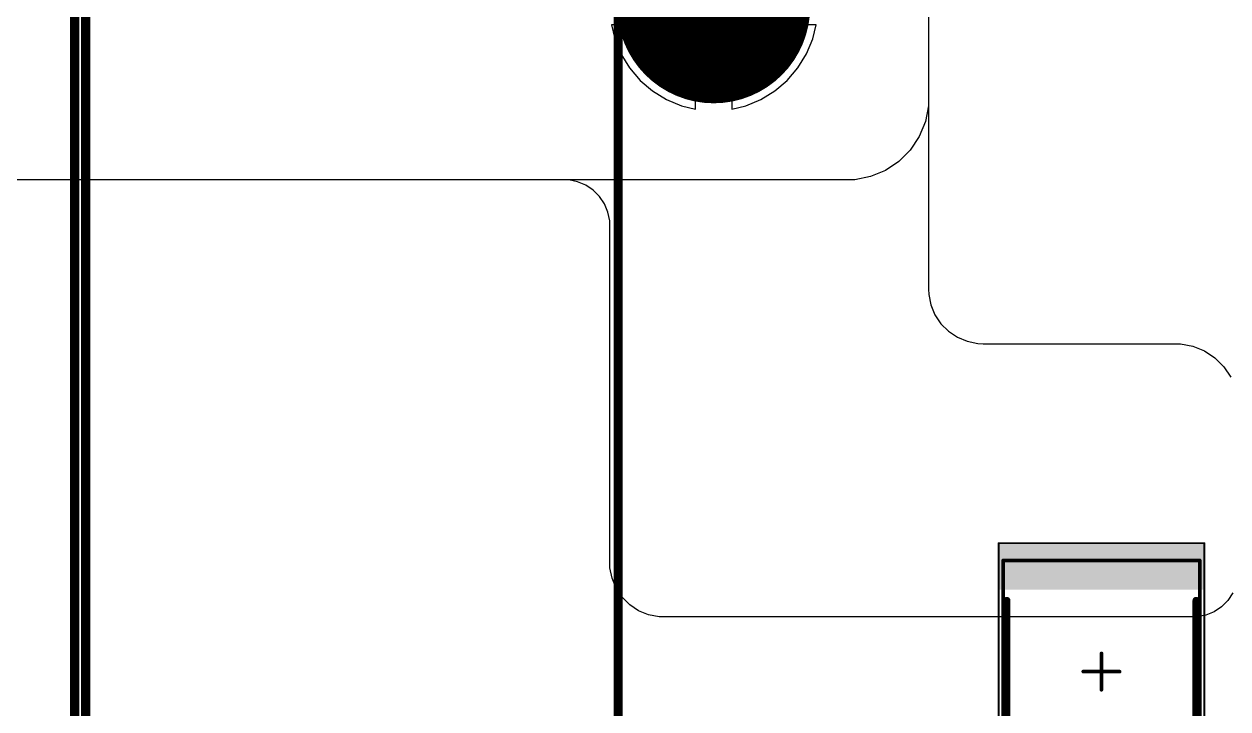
# Model space of a CAD drawing. Header units: millimetres. Extents: x 25 to 183, y 185 to 406.
# Drawn here: x 102.81 to 135.87, y 296.63 to 315.42 of the extents above; entities that cross this region are included whole.
import ezdxf

# ---------------------------------------------------------------- set-up
doc = ezdxf.new("R2010")
doc.units = ezdxf.units.MM
for name, color, linetype in [('BottomLayer', 5, 'Continuous'), ('BottomOverlay', 54, 'Continuous'), ('BottomPaste', 16, 'Continuous'), ('BottomSolder', 6, 'Continuous'), ('Mechanical13', 56, 'Continuous'), ('Mechanical15', 56, 'Continuous'), ('MultiLayer', 9, 'Continuous'), ('PadHoleLayer', 156, 'Continuous'), ('TopLayer', 1, 'Continuous'), ('TopOverlay', 2, 'Continuous'), ('TopSolder', 216, 'Continuous')]:
    doc.layers.add(name, color=color, linetype=linetype)

# ---------------------------------------------------------------- blocks, each defined once
blk = doc.blocks.new('HEAT_SINK_C40_058_VE_1862')
at = {"layer": 'TopOverlay', "const_width": 0.254}
blk.add_lwpolyline([(-17.25, 2), (-17.25, -56)], dxfattribs=at)
blk = doc.blocks.new('HEAT_SINK_C40_058_VE_1863')
at = {"layer": 'BottomLayer', "const_width": 2.55}
blk.add_lwpolyline([(-1.275, 0, 1), (1.275, 0, 1)], format="xyb", close=True, dxfattribs=at)
at = {"layer": 'BottomSolder', "const_width": 2.652}
blk.add_lwpolyline([(-1.326, 0, 1), (1.326, 0, 1)], format="xyb", close=True, dxfattribs=at)
at = {"layer": 'MultiLayer', "const_width": 2.55}
blk.add_lwpolyline([(-1.275, 0, 1), (1.275, 0, 1)], format="xyb", close=True, dxfattribs=at)
at = {"layer": 'PadHoleLayer', "const_width": 1.5}
blk.add_lwpolyline([(-0.75, 0, 1), (0.75, 0, 1)], format="xyb", close=True, dxfattribs=at)
at = {"layer": 'TopLayer', "const_width": 2.55}
blk.add_lwpolyline([(-1.275, 0, 1), (1.275, 0, 1)], format="xyb", close=True, dxfattribs=at)
at = {"layer": 'TopOverlay', "const_width": 0.254}
for points in [[(-17.25, -56), (-17.25, 2)], [(-2.625, -56), (-2.625, 2)]]:
    blk.add_lwpolyline(points, dxfattribs=at)
at = {"layer": 'TopSolder', "const_width": 2.652}
blk.add_lwpolyline([(-1.326, 0, 1), (1.326, 0, 1)], format="xyb", close=True, dxfattribs=at)
blk = doc.blocks.new('SMD_C_2220_B_1881')
at = {"layer": 'BottomLayer'}
for points in [[(-3.4, 2.7), (-3.4, -2.7), (-2.35, 2.7), (-2.35, -2.7)], [(2.35, 2.7), (2.35, -2.7), (3.4, 2.7), (3.4, -2.7)]]:
    blk.add_solid(points, dxfattribs=at)
at = {"layer": 'BottomOverlay', "const_width": 0.2}
for points in [[(-1.95, 2.6), (1.95, 2.6)], [(-1.95, -2.6), (1.95, -2.6)]]:
    blk.add_lwpolyline(points, dxfattribs=at)
at = {"layer": 'BottomOverlay', "const_width": 0.1}
for points in [[(-2, 2.6, 1), (-1.9, 2.6, 1)], [(1.9, 2.6, 1), (2, 2.6, 1)], [(-2, -2.6, 1), (-1.9, -2.6, 1)], [(1.9, -2.6, 1), (2, -2.6, 1)]]:
    blk.add_lwpolyline(points, format="xyb", close=True, dxfattribs=at)
at = {"layer": 'BottomPaste'}
for points in [[(-3.4, 2.7), (-3.4, -2.7), (-2.35, 2.7), (-2.35, -2.7)], [(2.35, 2.7), (2.35, -2.7), (3.4, 2.7), (3.4, -2.7)]]:
    blk.add_solid(points, dxfattribs=at)
at = {"layer": 'BottomSolder'}
for points in [[(-3.502, 2.802), (-3.502, -2.802), (-2.248, 2.802), (-2.248, -2.802)], [(2.248, 2.802), (2.248, -2.802), (3.502, 2.802), (3.502, -2.802)]]:
    blk.add_solid(points, dxfattribs=at)
at = {"layer": 'Mechanical13', "const_width": 0.1}
for points in [[(-3.05, 2.7), (-3.05, -2.7)], [(-3.05, 2.7), (3.05, 2.7)], [(3.05, 2.7), (3.05, -2.7)], [(-3.05, -2.7), (3.05, -2.7)]]:
    blk.add_lwpolyline(points, dxfattribs=at)
at = {"layer": 'Mechanical13', "const_width": 0.05}
for points in [[(-3.075, 2.7, 1), (-3.025, 2.7, 1)], [(-3.075, 2.7, 1), (-3.025, 2.7, 1)], [(3.025, 2.7, 1), (3.075, 2.7, 1)], [(3.025, 2.7, 1), (3.075, 2.7, 1)], [(-3.075, -2.7, 1), (-3.025, -2.7, 1)], [(-3.075, -2.7, 1), (-3.025, -2.7, 1)], [(3.025, -2.7, 1), (3.075, -2.7, 1)], [(3.025, -2.7, 1), (3.075, -2.7, 1)]]:
    blk.add_lwpolyline(points, format="xyb", close=True, dxfattribs=at)
at = {"layer": 'Mechanical15'}
for points, const_width in [([(-3.525, 2.825), (-3.525, -2.825)], 0.05), ([(-3.525, 2.825), (3.525, 2.825)], 0.05), ([(3.525, 2.825), (3.525, -2.825)], 0.05), ([(0, 0.5), (0, -0.5)], 0.1), ([(-0.5, 0), (0.5, 0)], 0.1), ([(-3.525, -2.825), (3.525, -2.825)], 0.05)]:
    blk.add_lwpolyline(points, dxfattribs=dict(at, const_width=const_width))
for points, const_width in [([(-3.537, 2.825, 1), (-3.512, 2.825, 1)], 0.025), ([(-3.537, 2.825, 1), (-3.512, 2.825, 1)], 0.025), ([(3.512, 2.825, 1), (3.537, 2.825, 1)], 0.025), ([(3.512, 2.825, 1), (3.537, 2.825, 1)], 0.025), ([(-0.025, 0.5, 1), (0.025, 0.5, 1)], 0.05), ([(-0.525, 0, 1), (-0.475, 0, 1)], 0.05), ([(0.475, 0, 1), (0.525, 0, 1)], 0.05), ([(-0.025, -0.5, 1), (0.025, -0.5, 1)], 0.05), ([(-3.537, -2.825, 1), (-3.512, -2.825, 1)], 0.025), ([(-3.537, -2.825, 1), (-3.512, -2.825, 1)], 0.025), ([(3.512, -2.825, 1), (3.537, -2.825, 1)], 0.025), ([(3.512, -2.825, 1), (3.537, -2.825, 1)], 0.025)]:
    blk.add_lwpolyline(points, format="xyb", close=True, dxfattribs=dict(at, const_width=const_width))

msp = doc.modelspace()

# ---------------------------------------------------------------- linework, layer by layer
at = {"layer": 'BottomLayer'}
for p, q in [((127.65, 317.65), (127.65, 308.15)), ((117.65, 311.15), (89.65, 311.15)), ((117.773, 311.144), (117.65, 311.15)), ((118.013, 311.096), (117.773, 311.144)), ((118.239, 311.002), (118.013, 311.096)), ((118.443, 310.866), (118.239, 311.002)), ((118.616, 310.693), (118.443, 310.866)), ((118.752, 310.489), (118.616, 310.693)), ((118.846, 310.263), (118.752, 310.489)), ((118.894, 310.023), (118.846, 310.263)), ((118.9, 309.9), (118.894, 310.023)), ((118.9, 300.65), (118.9, 309.9)), ((118.9, 309.9), (118.9, 309.9)), ((118.9, 309.9), (118.9, 309.9)), ((127.65, 308.15), (127.65, 308.15)), ((127.65, 308.15), (127.657, 308.003)), ((127.657, 308.003), (127.715, 307.715)), ((127.715, 307.715), (127.827, 307.443)), ((127.827, 307.443), (127.99, 307.198)), ((127.99, 307.198), (128.198, 306.99)), ((128.198, 306.99), (128.443, 306.827)), ((128.443, 306.827), (128.715, 306.715)), ((128.715, 306.715), (129.003, 306.657)), ((129.003, 306.657), (129.15, 306.65)), ((129.15, 306.65), (134.4, 306.65)), ((134.4, 306.65), (134.4, 306.65)), ((134.4, 306.65), (134.4, 306.65)), ((134.4, 306.65), (134.572, 306.65)), ((134.572, 306.65), (134.91, 306.583)), ((134.91, 306.583), (135.229, 306.451)), ((135.229, 306.451), (135.516, 306.259)), ((135.516, 306.259), (135.759, 306.016)), ((135.759, 306.016), (135.951, 305.729)), ((118.9, 300.502), (118.9, 300.65)), ((118.958, 300.212), (118.9, 300.502)), ((119.071, 299.939), (118.958, 300.212)), ((119.235, 299.694), (119.071, 299.939)), ((119.444, 299.485), (119.235, 299.694)), ((135.871, 299.603), (135.697, 299.429)), ((136.008, 299.808), (135.871, 299.603)), ((119.689, 299.321), (119.444, 299.485)), ((119.962, 299.208), (119.689, 299.321)), ((135.492, 299.292), (135.265, 299.198)), ((135.697, 299.429), (135.492, 299.292)), ((120.252, 299.15), (119.962, 299.208)), ((120.4, 299.15), (120.252, 299.15)), ((127.65, 299.15), (120.4, 299.15)), ((134.9, 299.15), (127.65, 299.15)), ((135.023, 299.15), (134.9, 299.15)), ((135.265, 299.198), (135.023, 299.15))]:
    msp.add_line(p, q, dxfattribs=at)
at = {"layer": 'TopLayer'}
for p, q in [((127.65, 317.65), (127.65, 313.4)), ((121.25, 315.4), (118.939, 315.4)), ((118.939, 315.4), (119.031, 315.017)), ((121.25, 313.089), (121.25, 315.4)), ((124.561, 315.4), (122.25, 315.4)), ((122.25, 315.4), (122.25, 313.089)), ((124.469, 315.017), (124.561, 315.4)), ((119.031, 315.017), (119.203, 314.602)), ((124.297, 314.602), (124.469, 315.017)), ((119.203, 314.602), (119.437, 314.22)), ((124.063, 314.22), (124.297, 314.602)), ((119.437, 314.22), (119.729, 313.878)), ((123.771, 313.878), (124.063, 314.22)), ((119.729, 313.878), (120.07, 313.587)), ((123.43, 313.587), (123.771, 313.878)), ((120.07, 313.587), (120.452, 313.353)), ((123.048, 313.353), (123.43, 313.587)), ((120.452, 313.353), (120.867, 313.181)), ((120.867, 313.181), (121.25, 313.089)), ((122.25, 313.089), (122.633, 313.181)), ((122.633, 313.181), (123.048, 313.353)), ((127.65, 313.178), (127.564, 312.744)), ((127.65, 313.4), (127.65, 313.4)), ((127.65, 313.4), (127.65, 313.178)), ((127.564, 312.744), (127.394, 312.334)), ((127.394, 312.334), (127.148, 311.966)), ((127.148, 311.966), (126.834, 311.652)), ((126.834, 311.652), (126.466, 311.406)), ((125.4, 311.15), (84.4, 311.15)), ((125.622, 311.15), (125.4, 311.15)), ((126.056, 311.236), (125.622, 311.15)), ((126.466, 311.406), (126.056, 311.236))]:
    msp.add_line(p, q, dxfattribs=at)

# ---------------------------------------------------------------- block references
for name, p, rotation in [('HEAT_SINK_C40_058_VE_1862', (86.95, 261.875), 180), ('SMD_C_2220_B_1881', (132.4, 297.65), 90)]:
    msp.add_blockref(name, p, dxfattribs=dict(rotation=rotation))
msp.add_blockref('HEAT_SINK_C40_058_VE_1863', (121.75, 315.9))

doc.saveas('drawing.dxf')
